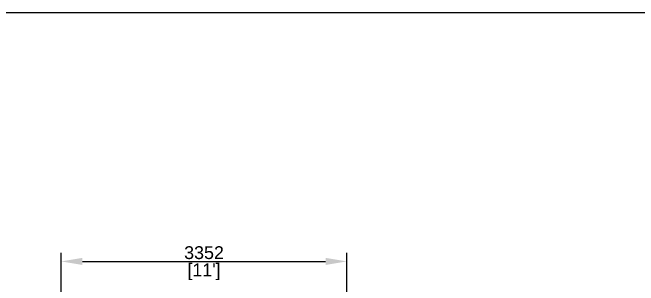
# Model space of a CAD drawing. Header units: millimetres. Extents: x 91566 to 131129, y 141753 to 207061.
# Drawn here: x 113881 to 121221, y 203867 to 207061 of the extents above; entities that cross this region are included whole.
import ezdxf

# ---------------------------------------------------------------- set-up
doc = ezdxf.new("R2010")
doc.units = ezdxf.units.MM
doc.layers.add('A-Dimensions', color=4, linetype='Continuous')
doc.styles.add('S', font='arial.ttf', dxfattribs={"height": 150})
doc.dimstyles.new('DIMSMALL', dxfattribs={"dimtxt": 150, "dimasz": 250, "dimexe": 100, "dimexo": 100, "dimgap": 25, "dimtad": 1, "dimdec": 0, "dimzin": 0, "dimdsep": 46, "dimtxsty": 'S', "dimcen": 0, "dimdle": 100, "dimclrd": 8, "dimclre": 8, "dimclrt": 256, "dimazin": 0, "dimtfac": 1, "dimtdec": 0, "dimtix": 1, "dimtmove": 0, "dimatfit": 3, "dimldrblk": '12_DatumFilled', "dimfxl": 1, "dimtolj": 1, "dimtzin": 0, "dimlwd": -1, "dimlwe": -1, "dimarcsym": 1})

# ---------------------------------------------------------------- blocks, each defined once
blk = doc.blocks.new('*D227')
at = {"layer": 'A-Dimensions', "color": 8, "linetype": 'Continuous', "transparency": 16777216}
for p, q in [((114450.6, 202626.5), (114450.6, 204248.2)), ((117802.7, 202626.5), (117802.7, 204248.2)), ((114700.6, 204148.2), (117552.7, 204148.2))]:
    blk.add_line(p, q, dxfattribs=at)
for points in [[(114700.6, 204189.9), (114700.6, 204106.6), (114450.6, 204148.2)], [(117552.7, 204189.9), (117552.7, 204106.6), (117802.7, 204148.2)]]:
    blk.add_solid(points, dxfattribs=at)
at = {"layer": 'Defpoints', "color": 0, "linetype": 'Continuous', "transparency": 16777216}
for p in [(117802.7, 204148.2), (114450.6, 202526.5), (117802.7, 202526.5)]:
    blk.add_point(p, dxfattribs=at)
at = {"layer": 'A-Dimensions', "linetype": 'Continuous', "transparency": 16777216, "char_height": 150, "attachment_point": 5, "style": 'S'}
for s, insert in [('\\A1;3352', (116126.6, 204249.9)), ("\\A1;[11']", (116126.6, 204027.1))]:
    blk.add_mtext(s, dxfattribs=dict(at, insert=insert))
blk = doc.blocks.new('12_DatumFilled')
at = {"color": 8, "linetype": 'ByBlock'}
blk.add_solid([(0, 0.577), (-1, 0), (0, -0.577)], dxfattribs=at)

msp = doc.modelspace()

# ---------------------------------------------------------------- linework, layer by layer
at = {"linetype": 'Continuous'}
msp.add_lwpolyline([(91566.1, 207061.4), (131129.2, 207061.4), (131129.2, 141753.3), (91566.1, 141753.3)], close=True, dxfattribs=at)

# ---------------------------------------------------------------- dimensions: what is measured, and where the dimension line sits
at = {"layer": 'A-Dimensions', "linetype": 'Continuous'}
dim = msp.add_linear_dim(base=(117802.7, 204148.2), p1=(114450.6, 202526.5), p2=(117802.7, 202526.5), dimstyle='DIMSMALL', override={"dimpost": '\\X'}, dxfattribs=at)
dim.commit()
dim.dimension.update_dxf_attribs({"geometry": '*D227', "text_midpoint": (116126.6, 204148.2)})

doc.saveas('drawing.dxf')
